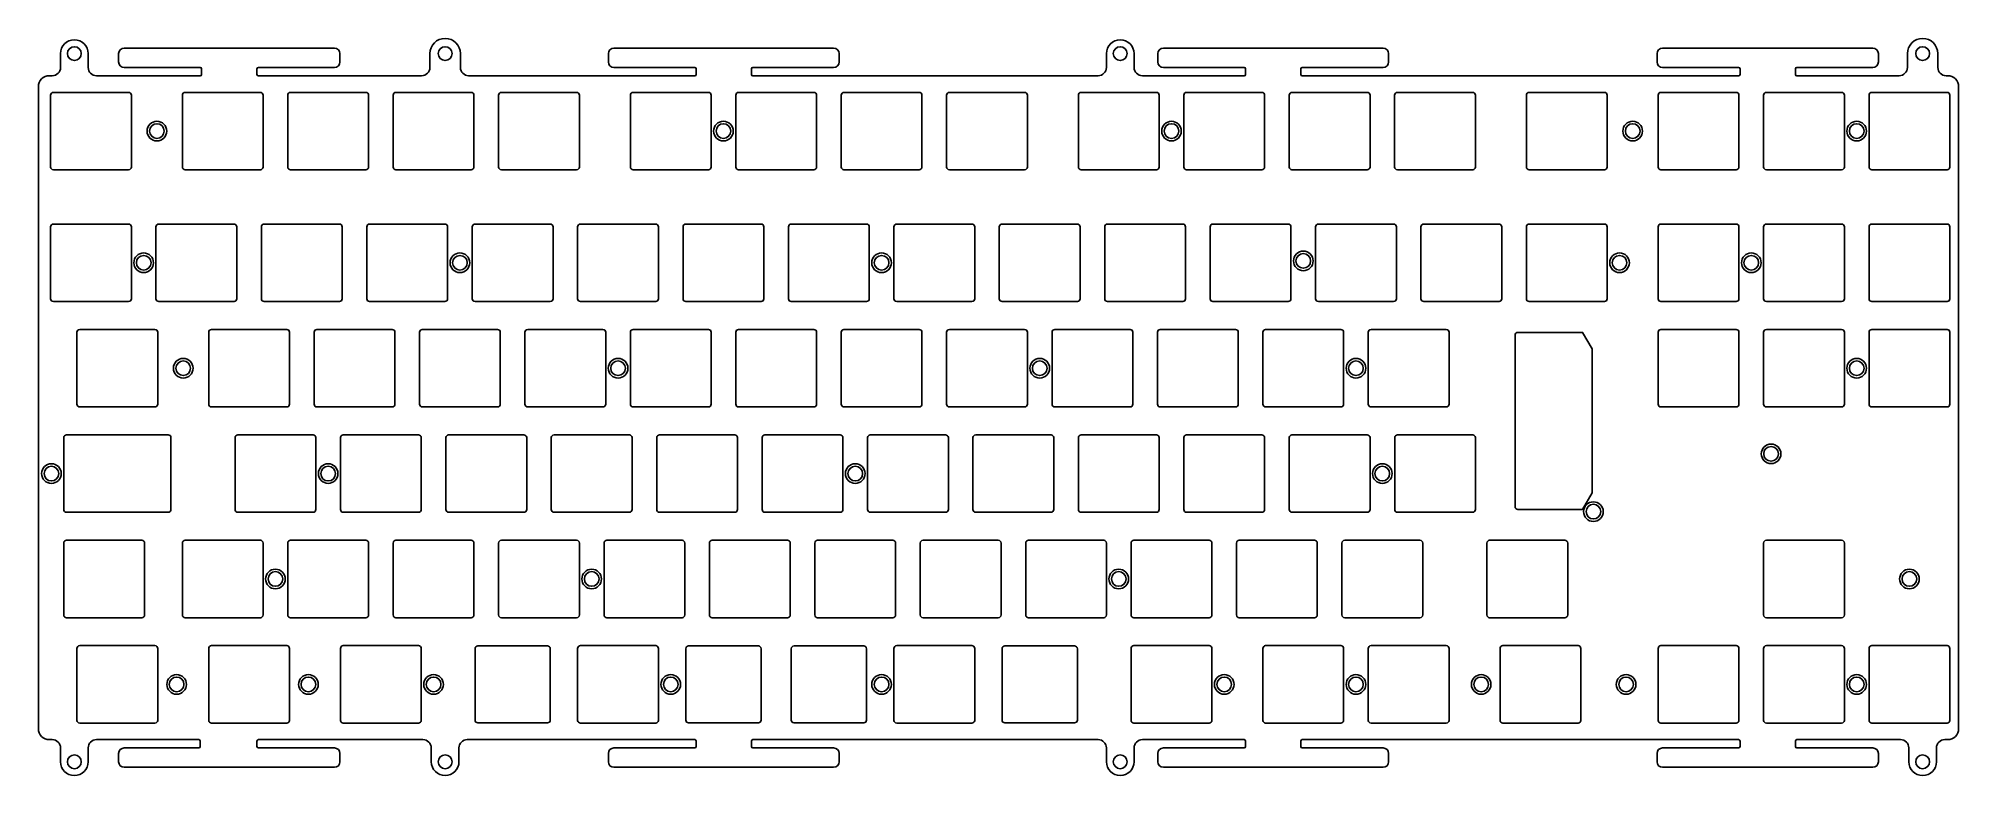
# Model space of a CAD drawing. Header units: millimetres. Extents: x -10 to 338, y -116 to 17.
import ezdxf

# ---------------------------------------------------------------- set-up
doc = ezdxf.new("R2010")
doc.units = ezdxf.units.MM
doc.layers.get('0').update_dxf_attribs({"linetype": 'CONTINUOUS'})
doc.layers.add('BLACK', color=7, linetype='CONTINUOUS')

msp = doc.modelspace()

# ---------------------------------------------------------------- linework, layer by layer
for points in [[(16.5125, 6.5), (16.5125, -6.5, 0.4142123908), (17.0125, -7), (30.6125, -7, 0.4142135624), (31.1125, -6.5), (31.1125, 6.5, 0.4142135624), (30.6125, 7), (17.0125, 7, 0.4142123908)], [(16.5125, 6.5), (16.5125, -6.5, 0.4142123908), (17.0125, -7), (30.6125, -7, 0.4142135624), (31.1125, -6.5), (31.1125, 6.5, 0.4142135624), (30.6125, 7), (17.0125, 7, 0.4142123908)], [(35.5625, 6.5), (35.5625, -6.5, 0.4142123908), (36.0625, -7), (49.6625, -7, 0.4142135624), (50.1625, -6.5), (50.1625, 6.5, 0.4142135624), (49.6625, 7), (36.0625, 7, 0.4142123908)], [(35.5625, -6.5, 0.4142123908), (36.0625, -7), (49.6625, -7, 0.4142135624), (50.1625, -6.5), (50.1625, 6.5, 0.4142135624), (49.6625, 7), (36.0625, 7, 0.4142123908), (35.5625, 6.5)], [(54.6125, 6.5), (54.6125, -6.5, 0.4142123908), (55.1125, -7), (68.7125, -7, 0.4142135624), (69.2125, -6.5), (69.2125, 6.5, 0.4142135624), (68.7125, 7), (55.1125, 7, 0.4142123908)], [(69.2125, 6.5, 0.4142135624), (68.7125, 7), (55.1125, 7, 0.4142123908), (54.6125, 6.5), (54.6125, -6.5, 0.4142123908), (55.1125, -7), (68.7125, -7, 0.4142135624), (69.2125, -6.5)], [(73.6625, 6.5), (73.6625, -6.5, 0.4142123908), (74.1625, -7), (87.7625, -7, 0.4142135624), (88.2625, -6.5), (88.2625, 6.5, 0.4142135624), (87.7625, 7), (74.1625, 7, 0.4142123908)], [(74.1625, -7), (87.7625, -7, 0.4142135624), (88.2625, -6.5), (88.2625, 6.5, 0.4142135624), (87.7625, 7), (74.1625, 7, 0.4142123908), (73.6625, 6.5), (73.6625, -6.5, 0.4142123908)], [(97.475, 6.5), (97.475, -6.5, 0.4142123908), (97.975, -7), (111.575, -7, 0.4142135624), (112.075, -6.5), (112.075, 6.5, 0.4142135624), (111.575, 7), (97.975, 7, 0.4142123908)], [(97.975, 7, 0.4142123908), (97.475, 6.5), (97.475, -6.5, 0.4142123908), (97.975, -7), (111.575, -7, 0.4142135624), (112.075, -6.5), (112.075, 6.5, 0.4142135624), (111.575, 7)], [(178.4375, 6.5), (178.4375, -6.5, 0.4142123908), (178.9375, -7), (192.5375, -7, 0.4142135624), (193.0375, -6.5), (193.0375, 6.5, 0.4142135624), (192.5375, 7), (178.9375, 7, 0.4142123908)], [(193.0375, -6.5), (193.0375, 6.5, 0.4142135624), (192.5375, 7), (178.9375, 7, 0.4142123908), (178.4375, 6.5), (178.4375, -6.5, 0.4142123908), (178.9375, -7), (192.5375, -7, 0.4142135624)], [(197.4875, 6.5), (197.4875, -6.5, 0.4142123908), (197.9875, -7), (211.5875, -7, 0.4142135624), (212.0875, -6.5), (212.0875, 6.5, 0.4142135624), (211.5875, 7), (197.9875, 7, 0.4142123908)], [(211.5875, 7), (197.9875, 7, 0.4142123908), (197.4875, 6.5), (197.4875, -6.5, 0.4142123908), (197.9875, -7), (211.5875, -7, 0.4142135624), (212.0875, -6.5), (212.0875, 6.5, 0.4142135624)], [(216.5375, 6.5), (216.5375, -6.5, 0.4142123908), (217.0375, -7), (230.6375, -7, 0.4142135624), (231.1375, -6.5), (231.1375, 6.5, 0.4142135624), (230.6375, 7), (217.0375, 7, 0.4142123908)], [(231.1375, -6.5), (231.1375, 6.5, 0.4142135624), (230.6375, 7), (217.0375, 7, 0.4142123908), (216.5375, 6.5), (216.5375, -6.5, 0.4142123908), (217.0375, -7), (230.6375, -7, 0.4142135624)], [(235.5875, 6.5), (235.5875, -6.5, 0.4142123908), (236.0875, -7), (249.6875, -7, 0.4142135624), (250.1875, -6.5), (250.1875, 6.5, 0.4142135624), (249.6875, 7), (236.0875, 7, 0.4142123908)], [(250.1875, -6.5), (250.1875, 6.5, 0.4142135624), (249.6875, 7), (236.0875, 7, 0.4142123908), (235.5875, 6.5), (235.5875, -6.5, 0.4142123908), (236.0875, -7), (249.6875, -7, 0.4142135624)], [(240.35, -17.3125), (240.35, -30.3125, 0.4142123908), (240.85, -30.8125), (254.45, -30.8125, 0.4142135624), (254.95, -30.3125), (254.95, -17.3125, 0.4142135624), (254.45, -16.8125), (240.85, -16.8125, 0.4142123908)], [(259.4, -17.3125), (259.4, -30.3125, 0.4142123908), (259.9, -30.8125), (273.5, -30.8125, 0.4142135624), (274, -30.3125), (274, -17.3125, 0.4142135624), (273.5, -16.8125), (259.9, -16.8125, 0.4142123908)], [(257.34375, -67.8875), (257.34375, -36.8875, -0.4142135624), (257.84375, -36.3875), (269.56175, -36.3875), (271.29375, -39.3875), (271.29375, -65.3875), (269.56175, -68.3875), (257.84375, -68.3875, -0.4142123908)], [(235.59375, -55.4125), (235.59375, -68.4125, 0.4142123908), (236.09375, -68.9125), (249.69375, -68.9125, 0.4142135624), (250.19375, -68.4125), (250.19375, -55.4125, 0.4142135624), (249.69375, -54.9125), (236.09375, -54.9125, 0.4142123908)], [(-4.91875, -74.4625), (-4.91875, -87.4625, 0.4142123908), (-4.41875, -87.9625), (9.18125, -87.9625, 0.4142135624), (9.68125, -87.4625), (9.68125, -74.4625, 0.4142135624), (9.18125, -73.9625), (-4.41875, -73.9625, 0.4142123908)], [(16.5125, -74.4625), (16.5125, -87.4625, 0.4142123908), (17.0125, -87.9625), (30.6125, -87.9625, 0.4142135624), (31.1125, -87.4625), (31.1125, -74.4625, 0.4142135624), (30.6125, -73.9625), (17.0125, -73.9625, 0.4142123908)], [(226.065834, -74.462548), (226.065834, -87.462548, 0.4142123908), (226.565834, -87.962548), (240.165834, -87.962548, 0.4142135624), (240.665834, -87.462548), (240.665834, -74.462548, 0.4142135624), (240.165834, -73.962548), (226.565834, -73.962548, 0.4142123908)], [(252.257046, -74.4625), (252.257046, -87.4625, 0.4142123908), (252.757046, -87.9625), (266.357046, -87.9625, 0.4142135624), (266.857046, -87.4625), (266.857046, -74.4625, 0.4142135624), (266.357046, -73.9625), (252.757046, -73.9625, 0.4142123908)], [(11.5625, -93.0125), (-2.0375, -93.0125, 0.4142123908), (-2.5375, -93.5125), (-2.5375, -106.5125, 0.4142123908), (-2.0375, -107.0125), (11.5625, -107.0125, 0.4142135624), (12.0625, -106.5125), (12.0625, -93.5125, 0.4142135624)], [(21.275, -93.5125), (21.275, -106.5125, 0.4142123908), (21.775, -107.0125), (35.375, -107.0125, 0.4142135624), (35.875, -106.5125), (35.875, -93.5125, 0.4142135624), (35.375, -93.0125), (21.775, -93.0125, 0.4142123908)], [(59.6875, -93.5125, 0.4142135624), (59.1875, -93.0125), (45.5875, -93.0125, 0.4142123908), (45.0875, -93.5125), (45.0875, -106.5125, 0.4142123908), (45.5875, -107.0125), (59.1875, -107.0125, 0.4142135624), (59.6875, -106.5125)], [(69.9, -93.0625, 0.4142123908), (69.4, -93.5625), (69.4, -106.4625, 0.4142123908), (69.9, -106.9625), (82.5, -106.9625, 0.4142123908), (83, -106.4625), (83, -93.5625, 0.4142123908), (82.5, -93.0625)], [(102.05, -93.0125), (88.45, -93.0125, 0.4142123908), (87.95, -93.5125), (87.95, -106.5125, 0.4142123908), (88.45, -107.0125), (102.05, -107.0125, 0.4142135624), (102.55, -106.5125), (102.55, -93.5125, 0.4142135624)], [(121.1, -93.5625), (121.1, -106.4625, -0.4142135624), (120.6, -106.9625), (108, -106.9625, -0.4142135624), (107.5, -106.4625), (107.5, -93.5625, -0.4142135624), (108, -93.0625), (120.6, -93.0625, -0.4142135624)], [(126.55, -106.4625, 0.4142123908), (127.05, -106.9625), (139.65, -106.9625, 0.4142123908), (140.15, -106.4625), (140.15, -93.5625, 0.4142123908), (139.65, -93.0625), (127.05, -93.0625, 0.4142123908), (126.55, -93.5625)], [(159.2, -93.0125), (145.6, -93.0125, 0.4142123908), (145.1, -93.5125), (145.1, -106.5125, 0.4142123908), (145.6, -107.0125), (159.2, -107.0125, 0.4142135624), (159.7, -106.5125), (159.7, -93.5125, 0.4142135624)], [(164.65, -106.4625), (164.65, -93.5625, -0.4142135624), (165.15, -93.0625), (177.75, -93.0625, -0.4142135624), (178.25, -93.5625), (178.25, -106.4625, -0.4142135624), (177.75, -106.9625), (165.15, -106.9625, -0.4142135624)], [(187.9625, -106.5125, 0.4142123908), (188.4625, -107.0125), (202.0625, -107.0125, 0.4142135624), (202.5625, -106.5125), (202.5625, -93.5125, 0.4142135624), (202.0625, -93.0125), (188.4625, -93.0125, 0.4142123908), (187.9625, -93.5125)], [(211.775, -106.5125, 0.4142123908), (212.275, -107.0125), (225.875, -107.0125, 0.4142135624), (226.375, -106.5125), (226.375, -93.5125, 0.4142135624), (225.875, -93.0125), (212.275, -93.0125, 0.4142123908), (211.775, -93.5125)], [(231.325, -107.0125), (244.925, -107.0125, 0.4142135624), (245.425, -106.5125), (245.425, -93.5125, 0.4142135624), (244.925, -93.0125), (231.325, -93.0125, 0.4142123908), (230.825, -93.5125), (230.825, -106.5125, 0.4142123908)], [(269.2375, -93.5125, 0.4142135624), (268.7375, -93.0125), (255.1375, -93.0125, 0.4142123908), (254.6375, -93.5125), (254.6375, -106.5125, 0.4142123908), (255.1375, -107.0125), (268.7375, -107.0125, 0.4142135624), (269.2375, -106.5125)]]:
    msp.add_lwpolyline(points, format="xyb", close=True)
for centre, radius in [((276.225, -23.8125), 1.775), ((276.225, -23.8125), 1.325), ((233.3625, -61.9125), 1.775), ((233.3625, -61.9125), 1.325), ((271.51875, -68.7875), 1.775), ((271.51875, -68.7875), 1.325), ((15.478125, -100.0125), 1.775), ((15.478125, -100.0125), 1.325), ((39.290625, -100.0125), 1.775), ((39.290625, -100.0125), 1.325), ((61.9125, -100.0125), 1.775), ((61.9125, -100.0125), 1.325), ((104.775, -100.0125), 1.775), ((104.775, -100.0125), 1.325), ((142.875, -100.0125), 1.775), ((142.875, -100.0125), 1.325), ((204.7875, -100.0125), 1.775), ((204.7875, -100.0125), 1.325), ((228.6, -100.0125), 1.775), ((228.6, -100.0125), 1.325), ((251.221875, -100.0125), 1.775), ((251.221875, -100.0125), 1.325)]:
    msp.add_circle(centre, radius)
at = {"layer": 'BLACK', "linetype": 'Continuous'}
for p, q in [((-5.5, 11.500001), (-5.5, 14)), ((-0.5, 14), (-0.5, 11.5)), ((5, 14), (5, 12.5)), ((44, 15), (6, 15)), ((45, 12.5), (45, 14)), ((61.25, 11.5), (61.25, 14)), ((66.75, 14), (66.75, 11.5)), ((93.5, 14), (93.5, 12.5)), ((134.2, 15), (94.5, 15)), ((135.2, 12.5), (135.2, 14)), ((183.5, 11.5), (183.5, 14)), ((188.5, 14), (188.5, 11.5)), ((192.8, 14), (192.8, 12.5)), ((233.5, 15), (193.8, 15)), ((234.5, 12.5), (234.5, 14)), ((283, 14), (283, 12.5)), ((322, 15), (284, 15)), ((323, 12.5), (323, 14)), ((328.25, 11.5), (328.25, 14)), ((333.75, 14), (333.75, 11.5)), ((6, 11.5), (19.75, 11.5)), ((20, 10.25), (20, 11.25)), ((30, 11.25), (30, 10.25)), ((30.25, 11.5), (44, 11.5)), ((94.5, 11.5), (109.1, 11.5)), ((109.35, 10.25), (109.35, 11.25)), ((119.35, 11.25), (119.35, 10.25)), ((119.6, 11.5), (134.2, 11.5)), ((193.8, 11.5), (208.4, 11.5)), ((208.65, 10.25), (208.65, 11.25)), ((218.65, 11.25), (218.65, 10.25)), ((218.9, 11.5), (233.5, 11.5)), ((284, 11.5), (297.75, 11.5)), ((298, 10.25), (298, 11.25)), ((308, 11.25), (308, 10.25)), ((308.25, 11.5), (322, 11.5)), ((-9.5, -108.000002), (-9.5, 8.000002)), ((-7.500002, 10), (-7.000001, 10)), ((6.8, 7), (-6.799999, 7)), ((1, 10), (19.75, 10)), ((30.25, 10), (59.75, 10)), ((68.25, 10), (109.1, 10)), ((130.625, 7), (117.025, 7)), ((119.6, 10), (182, 10)), ((149.675, 7), (136.075, 7)), ((168.725, 7), (155.125, 7)), ((190, 10), (208.4, 10)), ((218.9, 10), (297.75, 10)), ((273.5, 7), (259.9, 7)), ((297.3125, 7), (283.7125, 7)), ((316.3625, 7), (302.7625, 7)), ((308.25, 10), (326.75, 10)), ((335.4125, 7), (321.8125, 7)), ((335.25, 10), (335.5, 10)), ((337.5, 8), (337.5, -108)), ((-7.3, 6.499999), (-7.3, -6.499999)), ((7.3, -6.5), (7.3, 6.5)), ((116.525, 6.5), (116.525, -6.5)), ((131.125, -6.5), (131.125, 6.5)), ((135.575, 6.5), (135.575, -6.5)), ((150.175, -6.5), (150.175, 6.5)), ((154.625, 6.5), (154.625, -6.5)), ((169.225, -6.5), (169.225, 6.5)), ((259.4, 6.5), (259.4, -6.5)), ((274, -6.5), (274, 6.5)), ((283.2125, 6.5), (283.2125, -6.5)), ((297.8125, -6.5), (297.8125, 6.5)), ((302.2625, 6.5), (302.2625, -6.5)), ((316.8625, -6.5), (316.8625, 6.5)), ((321.3125, 6.5), (321.3125, -6.5)), ((335.9125, -6.5), (335.9125, 6.5)), ((-6.799999, -7), (6.8, -7)), ((117.025, -7), (130.625, -7)), ((136.075, -7), (149.675, -7)), ((155.125, -7), (168.725, -7)), ((259.9, -7), (273.5, -7)), ((283.7125, -7), (297.3125, -7)), ((302.7625, -7), (316.3625, -7)), ((321.8125, -7), (335.4125, -7)), ((-7.3, -17.312501), (-7.3, -30.312499)), ((6.8, -16.8125), (-6.799999, -16.8125)), ((7.3, -30.3125), (7.3, -17.3125)), ((11.75, -17.3125), (11.75, -30.3125)), ((25.85, -16.8125), (12.25, -16.8125)), ((26.35, -30.3125), (26.35, -17.3125)), ((30.8, -17.3125), (30.8, -30.3125)), ((44.9, -16.8125), (31.3, -16.8125)), ((45.4, -30.3125), (45.4, -17.3125)), ((49.85, -17.3125), (49.85, -30.3125)), ((63.95, -16.8125), (50.35, -16.8125)), ((64.45, -30.3125), (64.45, -17.3125)), ((68.9, -17.3125), (68.9, -30.3125)), ((83, -16.8125), (69.4, -16.8125)), ((83.5, -30.3125), (83.5, -17.3125)), ((87.95, -17.3125), (87.95, -30.3125)), ((102.05, -16.8125), (88.45, -16.8125)), ((102.55, -30.3125), (102.55, -17.3125)), ((107, -17.3125), (107, -30.3125)), ((121.1, -16.8125), (107.5, -16.8125)), ((121.6, -30.3125), (121.6, -17.3125)), ((126.05, -17.3125), (126.05, -30.3125)), ((140.15, -16.8125), (126.55, -16.8125)), ((140.65, -30.3125), (140.65, -17.3125)), ((145.1, -17.3125), (145.1, -30.3125)), ((159.2, -16.8125), (145.6, -16.8125)), ((159.7, -30.3125), (159.7, -17.3125)), ((164.15, -17.3125), (164.15, -30.3125)), ((178.25, -16.8125), (164.65, -16.8125)), ((178.75, -30.3125), (178.75, -17.3125)), ((183.2, -17.3125), (183.2, -30.3125)), ((197.3, -16.8125), (183.7, -16.8125)), ((197.8, -30.3125), (197.8, -17.3125)), ((202.25, -17.3125), (202.25, -30.3125)), ((216.35, -16.8125), (202.75, -16.8125)), ((216.85, -30.3125), (216.85, -17.3125)), ((221.3, -17.3125), (221.3, -30.3125)), ((235.4, -16.8125), (221.8, -16.8125)), ((235.9, -30.3125), (235.9, -17.3125)), ((283.2125, -17.3125), (283.2125, -30.3125)), ((297.3125, -16.8125), (283.7125, -16.8125)), ((297.8125, -30.3125), (297.8125, -17.3125)), ((302.2625, -17.3125), (302.2625, -30.3125)), ((316.3625, -16.8125), (302.7625, -16.8125)), ((316.8625, -30.3125), (316.8625, -17.3125)), ((321.3125, -17.3125), (321.3125, -30.3125)), ((335.4125, -16.8125), (321.8125, -16.8125)), ((335.9125, -30.3125), (335.9125, -17.3125)), ((-6.799999, -30.8125), (6.8, -30.8125)), ((12.25, -30.8125), (25.85, -30.8125)), ((31.3, -30.8125), (44.9, -30.8125)), ((50.35, -30.8125), (63.95, -30.8125)), ((69.4, -30.8125), (83, -30.8125)), ((88.45, -30.8125), (102.05, -30.8125)), ((107.5, -30.8125), (121.1, -30.8125)), ((126.55, -30.8125), (140.15, -30.8125)), ((145.6, -30.8125), (159.2, -30.8125)), ((164.65, -30.8125), (178.25, -30.8125)), ((183.7, -30.8125), (197.3, -30.8125)), ((202.75, -30.8125), (216.35, -30.8125)), ((221.8, -30.8125), (235.4, -30.8125)), ((283.7125, -30.8125), (297.3125, -30.8125)), ((302.7625, -30.8125), (316.3625, -30.8125)), ((321.8125, -30.8125), (335.4125, -30.8125)), ((-2.5375, -36.362501), (-2.5375, -49.362499)), ((11.5625, -35.8625), (-2.037499, -35.8625)), ((12.0625, -49.3625), (12.0625, -36.3625)), ((21.275, -36.3625), (21.275, -49.3625)), ((35.375, -35.8625), (21.775, -35.8625)), ((35.875, -49.3625), (35.875, -36.3625)), ((40.325, -36.3625), (40.325, -49.3625)), ((54.425, -35.8625), (40.825, -35.8625)), ((54.925, -49.3625), (54.925, -36.3625)), ((59.375, -36.3625), (59.375, -49.3625)), ((73.475, -35.8625), (59.875, -35.8625)), ((73.975, -49.3625), (73.975, -36.3625)), ((78.425, -36.3625), (78.425, -49.3625)), ((92.525, -35.8625), (78.925, -35.8625)), ((93.025, -49.3625), (93.025, -36.3625)), ((97.475, -36.3625), (97.475, -49.3625)), ((111.575, -35.8625), (97.975, -35.8625)), ((112.075, -49.3625), (112.075, -36.3625)), ((116.525, -36.3625), (116.525, -49.3625)), ((130.625, -35.8625), (117.025, -35.8625)), ((131.125, -49.3625), (131.125, -36.3625)), ((135.575, -36.3625), (135.575, -49.3625)), ((149.675, -35.8625), (136.075, -35.8625)), ((150.175, -49.3625), (150.175, -36.3625)), ((154.625, -36.3625), (154.625, -49.3625)), ((168.725, -35.8625), (155.125, -35.8625)), ((169.225, -49.3625), (169.225, -36.3625)), ((173.675, -36.3625), (173.675, -49.3625)), ((187.775, -35.8625), (174.175, -35.8625)), ((188.275, -49.3625), (188.275, -36.3625)), ((192.725, -36.3625), (192.725, -49.3625)), ((206.825, -35.8625), (193.225, -35.8625)), ((207.325, -49.3625), (207.325, -36.3625)), ((211.775, -36.3625), (211.775, -49.3625)), ((225.875, -35.8625), (212.275, -35.8625)), ((226.375, -49.3625), (226.375, -36.3625)), ((230.825, -36.3625), (230.825, -49.3625)), ((244.925, -35.8625), (231.325, -35.8625)), ((245.425, -49.3625), (245.425, -36.3625)), ((283.2125, -36.3625), (283.2125, -49.3625)), ((297.3125, -35.8625), (283.7125, -35.8625)), ((297.8125, -49.3625), (297.8125, -36.3625)), ((302.2625, -36.3625), (302.2625, -49.3625)), ((316.3625, -35.8625), (302.7625, -35.8625)), ((316.8625, -49.3625), (316.8625, -36.3625)), ((321.3125, -36.3625), (321.3125, -49.3625)), ((335.4125, -35.8625), (321.8125, -35.8625)), ((335.9125, -49.3625), (335.9125, -36.3625)), ((-2.037499, -49.8625), (11.5625, -49.8625)), ((21.775, -49.8625), (35.375, -49.8625)), ((40.825, -49.8625), (54.425, -49.8625)), ((59.875, -49.8625), (73.475, -49.8625)), ((78.925, -49.8625), (92.525, -49.8625)), ((97.975, -49.8625), (111.575, -49.8625)), ((117.025, -49.8625), (130.625, -49.8625)), ((136.075, -49.8625), (149.675, -49.8625)), ((155.125, -49.8625), (168.725, -49.8625)), ((174.175, -49.8625), (187.775, -49.8625)), ((193.225, -49.8625), (206.825, -49.8625)), ((212.275, -49.8625), (225.875, -49.8625)), ((231.325, -49.8625), (244.925, -49.8625)), ((283.7125, -49.8625), (297.3125, -49.8625)), ((302.7625, -49.8625), (316.3625, -49.8625)), ((321.8125, -49.8625), (335.4125, -49.8625)), ((-4.918754, -55.412501), (-4.918754, -68.412499)), ((13.9436, -54.9125), (-4.418753, -54.9125)), ((14.44375, -68.4125), (14.44375, -55.405529)), ((26.0375, -55.4125), (26.0375, -68.4125)), ((40.1375, -54.9125), (26.5375, -54.9125)), ((40.6375, -68.4125), (40.6375, -55.4125)), ((45.0875, -55.4125), (45.0875, -68.4125)), ((59.1875, -54.9125), (45.5875, -54.9125)), ((59.6875, -68.4125), (59.6875, -55.4125)), ((64.1375, -55.4125), (64.1375, -68.4125)), ((78.2375, -54.9125), (64.6375, -54.9125)), ((78.7375, -68.4125), (78.7375, -55.4125)), ((83.1875, -55.4125), (83.1875, -68.4125)), ((97.2875, -54.9125), (83.6875, -54.9125)), ((97.7875, -68.4125), (97.7875, -55.4125)), ((102.2375, -55.4125), (102.2375, -68.4125)), ((116.3375, -54.9125), (102.7375, -54.9125)), ((116.8375, -68.4125), (116.8375, -55.4125)), ((121.2875, -55.4125), (121.2875, -68.4125)), ((135.3875, -54.9125), (121.7875, -54.9125)), ((135.8875, -68.4125), (135.8875, -55.4125)), ((140.3375, -55.4125), (140.3375, -68.4125)), ((154.4375, -54.9125), (140.8375, -54.9125)), ((154.9375, -68.4125), (154.9375, -55.4125)), ((159.3875, -55.4125), (159.3875, -68.4125)), ((173.4875, -54.9125), (159.8875, -54.9125)), ((173.9875, -68.4125), (173.9875, -55.4125)), ((178.4375, -55.4125), (178.4375, -68.4125)), ((192.5375, -54.9125), (178.9375, -54.9125)), ((193.0375, -68.4125), (193.0375, -55.4125)), ((197.4875, -55.4125), (197.4875, -68.4125)), ((211.5875, -54.9125), (197.9875, -54.9125)), ((212.0875, -68.4125), (212.0875, -55.4125)), ((216.5375, -55.4125), (216.5375, -68.4125)), ((230.6375, -54.9125), (217.0375, -54.9125)), ((231.1375, -68.4125), (231.1375, -55.4125)), ((-4.418753, -68.9125), (13.94375, -68.9125)), ((26.5375, -68.9125), (40.1375, -68.9125)), ((45.5875, -68.9125), (59.1875, -68.9125)), ((64.6375, -68.9125), (78.2375, -68.9125)), ((83.6875, -68.9125), (97.2875, -68.9125)), ((102.7375, -68.9125), (116.3375, -68.9125)), ((121.7875, -68.9125), (135.3875, -68.9125)), ((140.8375, -68.9125), (154.4375, -68.9125)), ((159.8875, -68.9125), (173.4875, -68.9125)), ((178.9375, -68.9125), (192.5375, -68.9125)), ((197.9875, -68.9125), (211.5875, -68.9125)), ((217.0375, -68.9125), (230.6375, -68.9125)), ((35.5625, -74.4625), (35.5625, -87.4625)), ((49.6625, -73.9625), (36.0625, -73.9625)), ((50.1625, -87.4625), (50.1625, -74.4625)), ((54.6125, -74.4625), (54.6125, -87.4625)), ((68.7125, -73.9625), (55.1125, -73.9625)), ((69.2125, -87.4625), (69.2125, -74.4625)), ((73.6625, -74.4625), (73.6625, -87.4625)), ((87.7625, -73.9625), (74.1625, -73.9625)), ((88.2625, -87.4625), (88.2625, -74.4625)), ((92.7125, -74.4625), (92.7125, -87.4625)), ((106.8125, -73.9625), (93.2125, -73.9625)), ((107.3125, -87.4625), (107.3125, -74.4625)), ((111.7625, -74.4625), (111.7625, -87.4625)), ((125.8625, -73.9625), (112.2625, -73.9625)), ((126.3625, -87.4625), (126.3625, -74.4625)), ((130.8125, -74.4625), (130.8125, -87.4625)), ((144.9125, -73.9625), (131.3125, -73.9625)), ((145.4125, -87.4625), (145.4125, -74.4625)), ((149.8625, -74.4625), (149.8625, -87.4625)), ((163.9625, -73.9625), (150.3625, -73.9625)), ((164.4625, -87.4625), (164.4625, -74.4625)), ((168.9125, -74.4625), (168.9125, -87.4625)), ((183.0125, -73.9625), (169.4125, -73.9625)), ((183.5125, -87.4625), (183.5125, -74.4625)), ((187.9625, -74.4625), (187.9625, -87.4625)), ((202.0625, -73.9625), (188.4625, -73.9625)), ((202.5625, -87.4625), (202.5625, -74.4625)), ((207.0125, -74.4625), (207.0125, -87.4625)), ((221.1125, -73.9625), (207.5125, -73.9625)), ((221.6125, -87.4625), (221.6125, -74.4625)), ((302.2625, -74.4625), (302.2625, -87.4625)), ((316.3625, -73.9625), (302.7625, -73.9625)), ((316.8625, -87.4625), (316.8625, -74.4625)), ((36.0625, -87.9625), (49.6625, -87.9625)), ((55.1125, -87.9625), (68.7125, -87.9625)), ((74.1625, -87.9625), (87.7625, -87.9625)), ((93.2125, -87.9625), (106.8125, -87.9625)), ((112.2625, -87.9625), (125.8625, -87.9625)), ((131.3125, -87.9625), (144.9125, -87.9625)), ((150.3625, -87.9625), (163.9625, -87.9625)), ((169.4125, -87.9625), (183.0125, -87.9625)), ((188.4625, -87.9625), (202.0625, -87.9625)), ((207.5125, -87.9625), (221.1125, -87.9625)), ((302.7625, -87.9625), (316.3625, -87.9625)), ((283.2125, -93.5125), (283.2125, -106.5125)), ((297.3125, -93.0125), (283.7125, -93.0125)), ((297.8125, -106.5125), (297.8125, -93.5125)), ((302.2625, -93.5125), (302.2625, -106.5125)), ((316.3625, -93.0125), (302.7625, -93.0125)), ((316.8625, -106.5125), (316.8625, -93.5125)), ((321.3125, -93.5125), (321.3125, -106.5125)), ((335.4125, -93.0125), (321.8125, -93.0125)), ((335.9125, -106.5125), (335.9125, -93.5125)), ((283.7125, -107.0125), (297.3125, -107.0125)), ((302.7625, -107.0125), (316.3625, -107.0125)), ((321.8125, -107.0125), (335.4125, -107.0125)), ((-7.500002, -110), (-7.000001, -110)), ((19.5, -110), (1, -110)), ((19.75, -111.25), (19.75, -110.25)), ((30, -110.25), (30, -111.25)), ((30.25, -110), (60, -110)), ((68, -110), (109.1, -110)), ((109.35, -111.25), (109.35, -110.25)), ((119.35, -110.25), (119.35, -111.25)), ((119.6, -110), (182, -110)), ((190, -110), (208.4, -110)), ((208.65, -110.25), (208.65, -111.25)), ((218.65, -111.25), (218.65, -110.25)), ((297.75, -110), (218.9, -110)), ((298, -111.25), (298, -110.25)), ((308, -110.25), (308, -111.25)), ((327, -110), (308.25, -110)), ((335, -110), (335.5, -110)), ((-5.5, -114), (-5.5, -111.500001)), ((-0.5, -111.5), (-0.5, -114)), ((5, -112.5), (5, -114)), ((19.5, -111.5), (6, -111.5)), ((44, -111.5), (30.25, -111.5)), ((45, -114), (45, -112.5)), ((61.5, -114), (61.5, -111.5)), ((66.5, -111.5), (66.5, -114)), ((93.5, -112.5), (93.5, -114)), ((109.1, -111.5), (94.5, -111.5)), ((134.2, -111.5), (119.6, -111.5)), ((135.2, -114), (135.2, -112.5)), ((183.5, -114), (183.5, -111.5)), ((188.5, -114), (188.5, -111.5)), ((192.8, -114), (192.8, -112.5)), ((193.8, -111.5), (208.4, -111.5)), ((218.9, -111.5), (233.5, -111.5)), ((234.5, -112.5), (234.5, -114)), ((283, -112.5), (283, -114)), ((297.75, -111.5), (284, -111.5)), ((322, -111.5), (308.25, -111.5)), ((323, -114), (323, -112.5)), ((328.5, -114), (328.5, -111.5)), ((333.5, -111.5), (333.5, -114)), ((6, -115), (44, -115)), ((94.5, -115), (134.2, -115)), ((233.5, -115), (193.8, -115)), ((284, -115), (322, -115))]:
    msp.add_line(p, q, dxfattribs=at)
at = {"layer": 'BLACK'}
for centre, radius in [((-3, 14), 1.25), ((64, 14), 1.25), ((186, 14), 1.25), ((331, 14), 1.25), ((11.90625, 0), 1.775), ((11.90625, 0), 1.325), ((114.3, 0), 1.775), ((114.3, 0), 1.325), ((195.2625, 0), 1.775), ((195.2625, 0), 1.325), ((278.60625, 0), 1.775), ((278.60625, 0), 1.325), ((319.0875, 0), 1.775), ((319.0875, 0), 1.325), ((9.525, -23.8125), 1.775), ((9.525, -23.8125), 1.325), ((66.675, -23.8125), 1.775), ((66.675, -23.8125), 1.325), ((142.875, -23.8125), 1.775), ((142.875, -23.8125), 1.325), ((219.0842, -23.4625), 1.775), ((219.0842, -23.4625), 1.325), ((300.0375, -23.8125), 1.775), ((300.0375, -23.8125), 1.325), ((16.66875, -42.8625), 1.775), ((16.66875, -42.8625), 1.325), ((95.25, -42.8625), 1.775), ((95.25, -42.8625), 1.325), ((171.45, -42.8625), 1.775), ((171.45, -42.8625), 1.325), ((228.6, -42.8625), 1.775), ((228.6, -42.8625), 1.325), ((319.0875, -42.8625), 1.775), ((319.0875, -42.8625), 1.325), ((303.609375, -58.340625), 1.775), ((303.609375, -58.340625), 1.325), ((-7.14375, -61.9125), 1.775), ((-7.14375, -61.9125), 1.325), ((42.8625, -61.9125), 1.775), ((42.8625, -61.9125), 1.325), ((138.1125, -61.9125), 1.775), ((138.1125, -61.9125), 1.325), ((33.3375, -80.9625), 1.775), ((33.3375, -80.9625), 1.325), ((90.4875, -80.9625), 1.775), ((90.4875, -80.9625), 1.325), ((185.7375, -80.9625), 1.775), ((185.7375, -80.9625), 1.325), ((328.6125, -80.9625), 1.775), ((328.6125, -80.9625), 1.325), ((277.415625, -100.0125), 1.775), ((277.415625, -100.0125), 1.325), ((319.0875, -100.0125), 1.775), ((319.0875, -100.0125), 1.325), ((-3, -114), 1.25), ((64, -114), 1.25), ((186, -114), 1.25), ((331, -114), 1.25)]:
    msp.add_circle(centre, radius, dxfattribs=at)
for centre, radius, start, end in [((-3, 14), 2.5, 0, 180), ((6, 14), 1, 90, 180), ((44, 14), 1, 0, 90), ((64, 14), 2.75, 0, 180), ((94.5, 14), 1, 90, 180), ((134.2, 14), 1, 0, 90), ((186, 14), 2.5, 0, 180), ((193.8, 14), 1, 90, 180), ((233.5, 14), 1, 0, 90), ((284, 14), 1, 90, 180), ((322, 14), 1, 0, 90), ((331, 14), 2.75, 0, 180), ((-7.000001, 11.500001), 1.500001, 270, 0), ((1, 11.5), 1.5, 180, 270), ((6, 12.5), 1, 180, 270), ((19.75, 11.25), 0.25, 0, 90), ((30.25, 11.25), 0.25, 90, 180), ((44, 12.5), 1, 270, 0), ((59.75, 11.5), 1.5, 270, 0), ((68.25, 11.5), 1.5, 180, 270), ((94.5, 12.5), 1, 180, 270), ((109.1, 11.25), 0.25, 0, 90), ((119.6, 11.25), 0.25, 90, 180), ((134.2, 12.5), 1, 270, 0), ((182, 11.5), 1.5, 270, 0), ((190, 11.5), 1.5, 180, 270), ((193.8, 12.5), 1, 180, 270), ((208.4, 11.25), 0.25, 0, 90), ((218.9, 11.25), 0.25, 90, 180), ((233.5, 12.5), 1, 270, 0), ((284, 12.5), 1, 180, 270), ((297.75, 11.25), 0.25, 0, 90), ((308.25, 11.25), 0.25, 90, 180), ((322, 12.5), 1, 270, 0), ((326.75, 11.5), 1.5, 270, 0), ((335.25, 11.5), 1.5, 180, 270), ((-7.500001, 8.000001), 1.999999, 90.00002865, 179.99997135), ((-6.799999, 6.499999), 0.500001, 90, 180), ((6.8, 6.5), 0.5, 0, 90), ((19.75, 10.25), 0.25, 270, 0), ((30.25, 10.25), 0.25, 180, 270), ((109.1, 10.25), 0.25, 270, 0), ((117.025, 6.5), 0.5, 90, 180), ((119.6, 10.25), 0.25, 180, 270), ((130.625, 6.5), 0.5, 0, 90), ((136.075, 6.5), 0.5, 90, 180), ((149.675, 6.5), 0.5, 0, 90), ((155.125, 6.5), 0.5, 90, 180), ((168.725, 6.5), 0.5, 0, 90), ((208.4, 10.25), 0.25, 270, 0), ((218.9, 10.25), 0.25, 180, 270), ((259.9, 6.5), 0.5, 90, 180), ((273.5, 6.5), 0.5, 0, 90), ((283.7125, 6.5), 0.5, 90, 180), ((297.3125, 6.5), 0.5, 0, 90), ((297.75, 10.25), 0.25, 270, 0), ((302.7625, 6.5), 0.5, 90, 180), ((308.25, 10.25), 0.25, 180, 270), ((316.3625, 6.5), 0.5, 0, 90), ((321.8125, 6.5), 0.5, 90, 180), ((335.4125, 6.5), 0.5, 0, 90), ((335.5, 8), 2, 0, 90), ((-6.799999, -6.499999), 0.500001, 180, 270), ((6.8, -6.5), 0.5, 270, 0), ((117.025, -6.5), 0.5, 180, 270), ((130.625, -6.5), 0.5, 270, 0), ((136.075, -6.5), 0.5, 180, 270), ((149.675, -6.5), 0.5, 270, 0), ((155.125, -6.5), 0.5, 180, 270), ((168.725, -6.5), 0.5, 270, 0), ((259.9, -6.5), 0.5, 180, 270), ((273.5, -6.5), 0.5, 270, 0), ((283.7125, -6.5), 0.5, 180, 270), ((297.3125, -6.5), 0.5, 270, 0), ((302.7625, -6.5), 0.5, 180, 270), ((316.3625, -6.5), 0.5, 270, 0), ((321.8125, -6.5), 0.5, 180, 270), ((335.4125, -6.5), 0.5, 270, 0), ((-6.799999, -17.312501), 0.500001, 90, 180), ((6.8, -17.3125), 0.5, 0, 90), ((12.25, -17.3125), 0.5, 90, 180), ((25.85, -17.3125), 0.5, 0, 90), ((31.3, -17.3125), 0.5, 90, 180), ((44.9, -17.3125), 0.5, 0, 90), ((50.35, -17.3125), 0.5, 90, 180), ((63.95, -17.3125), 0.5, 0, 90), ((69.4, -17.3125), 0.5, 90, 180), ((83, -17.3125), 0.5, 0, 90), ((88.45, -17.3125), 0.5, 90, 180), ((102.05, -17.3125), 0.5, 0, 90), ((107.5, -17.3125), 0.5, 90, 180), ((121.1, -17.3125), 0.5, 0, 90), ((126.55, -17.3125), 0.5, 90, 180), ((140.15, -17.3125), 0.5, 0, 90), ((145.6, -17.3125), 0.5, 90, 180), ((159.2, -17.3125), 0.5, 0, 90), ((164.65, -17.3125), 0.5, 90, 180), ((178.25, -17.3125), 0.5, 0, 90), ((183.7, -17.3125), 0.5, 90, 180), ((197.3, -17.3125), 0.5, 0, 90), ((202.75, -17.3125), 0.5, 90, 180), ((216.35, -17.3125), 0.5, 0, 90), ((221.8, -17.3125), 0.5, 90, 180), ((235.4, -17.3125), 0.5, 0, 90), ((283.7125, -17.3125), 0.5, 90, 180), ((297.3125, -17.3125), 0.5, 0, 90), ((302.7625, -17.3125), 0.5, 90, 180), ((316.3625, -17.3125), 0.5, 0, 90), ((321.8125, -17.3125), 0.5, 90, 180), ((335.4125, -17.3125), 0.5, 0, 90), ((-6.799999, -30.312499), 0.500001, 180, 270), ((6.8, -30.3125), 0.5, 270, 0), ((12.25, -30.3125), 0.5, 180, 270), ((25.85, -30.3125), 0.5, 270, 0), ((31.3, -30.3125), 0.5, 180, 270), ((44.9, -30.3125), 0.5, 270, 0), ((50.35, -30.3125), 0.5, 180, 270), ((63.95, -30.3125), 0.5, 270, 0), ((69.4, -30.3125), 0.5, 180, 270), ((83, -30.3125), 0.5, 270, 0), ((88.45, -30.3125), 0.5, 180, 270), ((102.05, -30.3125), 0.5, 270, 0), ((107.5, -30.3125), 0.5, 180, 270), ((121.1, -30.3125), 0.5, 270, 0), ((126.55, -30.3125), 0.5, 180, 270), ((140.15, -30.3125), 0.5, 270, 0), ((145.6, -30.3125), 0.5, 180, 270), ((159.2, -30.3125), 0.5, 270, 0), ((164.65, -30.3125), 0.5, 180, 270), ((178.25, -30.3125), 0.5, 270, 0), ((183.7, -30.3125), 0.5, 180, 270), ((197.3, -30.3125), 0.5, 270, 0), ((202.75, -30.3125), 0.5, 180, 270), ((216.35, -30.3125), 0.5, 270, 0), ((221.8, -30.3125), 0.5, 180, 270), ((235.4, -30.3125), 0.5, 270, 0), ((283.7125, -30.3125), 0.5, 180, 270), ((297.3125, -30.3125), 0.5, 270, 0), ((302.7625, -30.3125), 0.5, 180, 270), ((316.3625, -30.3125), 0.5, 270, 0), ((321.8125, -30.3125), 0.5, 180, 270), ((335.4125, -30.3125), 0.5, 270, 0), ((-2.037499, -36.362501), 0.500001, 90, 180), ((11.5625, -36.3625), 0.5, 0, 90), ((21.775, -36.3625), 0.5, 90, 180), ((35.375, -36.3625), 0.5, 0, 90), ((40.825, -36.3625), 0.5, 90, 180), ((54.425, -36.3625), 0.5, 0, 90), ((59.875, -36.3625), 0.5, 90, 180), ((73.475, -36.3625), 0.5, 0, 90), ((78.925, -36.3625), 0.5, 90, 180), ((92.525, -36.3625), 0.5, 0, 90), ((97.975, -36.3625), 0.5, 90, 180), ((111.575, -36.3625), 0.5, 0, 90), ((117.025, -36.3625), 0.5, 90, 180), ((130.625, -36.3625), 0.5, 0, 90), ((136.075, -36.3625), 0.5, 90, 180), ((149.675, -36.3625), 0.5, 0, 90), ((155.125, -36.3625), 0.5, 90, 180), ((168.725, -36.3625), 0.5, 0, 90), ((174.175, -36.3625), 0.5, 90, 180), ((187.775, -36.3625), 0.5, 0, 90), ((193.225, -36.3625), 0.5, 90, 180), ((206.825, -36.3625), 0.5, 0, 90), ((212.275, -36.3625), 0.5, 90, 180), ((225.875, -36.3625), 0.5, 0, 90), ((231.325, -36.3625), 0.5, 90, 180), ((244.925, -36.3625), 0.5, 0, 90), ((283.7125, -36.3625), 0.5, 90, 180), ((297.3125, -36.3625), 0.5, 0, 90), ((302.7625, -36.3625), 0.5, 90, 180), ((316.3625, -36.3625), 0.5, 0, 90), ((321.8125, -36.3625), 0.5, 90, 180), ((335.4125, -36.3625), 0.5, 0, 90), ((-2.037499, -49.362499), 0.500001, 180, 270), ((11.5625, -49.3625), 0.5, 270, 0), ((21.775, -49.3625), 0.5, 180, 270), ((35.375, -49.3625), 0.5, 270, 0), ((40.825, -49.3625), 0.5, 180, 270), ((54.425, -49.3625), 0.5, 270, 0), ((59.875, -49.3625), 0.5, 180, 270), ((73.475, -49.3625), 0.5, 270, 0), ((78.925, -49.3625), 0.5, 180, 270), ((92.525, -49.3625), 0.5, 270, 0), ((97.975, -49.3625), 0.5, 180, 270), ((111.575, -49.3625), 0.5, 270, 0), ((117.025, -49.3625), 0.5, 180, 270), ((130.625, -49.3625), 0.5, 270, 0), ((136.075, -49.3625), 0.5, 180, 270), ((149.675, -49.3625), 0.5, 270, 0), ((155.125, -49.3625), 0.5, 180, 270), ((168.725, -49.3625), 0.5, 270, 0), ((174.175, -49.3625), 0.5, 180, 270), ((187.775, -49.3625), 0.5, 270, 0), ((193.225, -49.3625), 0.5, 180, 270), ((206.825, -49.3625), 0.5, 270, 0), ((212.275, -49.3625), 0.5, 180, 270), ((225.875, -49.3625), 0.5, 270, 0), ((231.325, -49.3625), 0.5, 180, 270), ((244.925, -49.3625), 0.5, 270, 0), ((283.7125, -49.3625), 0.5, 180, 270), ((297.3125, -49.3625), 0.5, 270, 0), ((302.7625, -49.3625), 0.5, 180, 270), ((316.3625, -49.3625), 0.5, 270, 0), ((321.8125, -49.3625), 0.5, 180, 270), ((335.4125, -49.3625), 0.5, 270, 0), ((-4.418753, -55.412501), 0.500001, 90, 180), ((13.9436, -55.4127), 0.5002, 0.82143334, 90), ((26.5375, -55.4125), 0.5, 90, 180), ((40.1375, -55.4125), 0.5, 0, 90), ((45.5875, -55.4125), 0.5, 90, 180), ((59.1875, -55.4125), 0.5, 0, 90), ((64.6375, -55.4125), 0.5, 90, 180), ((78.2375, -55.4125), 0.5, 0, 90), ((83.6875, -55.4125), 0.5, 90, 180), ((97.2875, -55.4125), 0.5, 0, 90), ((102.7375, -55.4125), 0.5, 90, 180), ((116.3375, -55.4125), 0.5, 0, 90), ((121.7875, -55.4125), 0.5, 90, 180), ((135.3875, -55.4125), 0.5, 0, 90), ((140.8375, -55.4125), 0.5, 90, 180), ((154.4375, -55.4125), 0.5, 0, 90), ((159.8875, -55.4125), 0.5, 90, 180), ((173.4875, -55.4125), 0.5, 0, 90), ((178.9375, -55.4125), 0.5, 90, 180), ((192.5375, -55.4125), 0.5, 0, 90), ((197.9875, -55.4125), 0.5, 90, 180), ((211.5875, -55.4125), 0.5, 0, 90), ((217.0375, -55.4125), 0.5, 90, 180), ((230.6375, -55.4125), 0.5, 0, 90), ((-4.418753, -68.412499), 0.500001, 180, 270), ((13.9438, -68.4125), 0.49995, 269.99427042, 0), ((26.5375, -68.4125), 0.5, 180, 270), ((40.1375, -68.4125), 0.5, 270, 0), ((45.5875, -68.4125), 0.5, 180, 270), ((59.1875, -68.4125), 0.5, 270, 0), ((64.6375, -68.4125), 0.5, 180, 270), ((78.2375, -68.4125), 0.5, 270, 0), ((83.6875, -68.4125), 0.5, 180, 270), ((97.2875, -68.4125), 0.5, 270, 0), ((102.7375, -68.4125), 0.5, 180, 270), ((116.3375, -68.4125), 0.5, 270, 0), ((121.7875, -68.4125), 0.5, 180, 270), ((135.3875, -68.4125), 0.5, 270, 0), ((140.8375, -68.4125), 0.5, 180, 270), ((154.4375, -68.4125), 0.5, 270, 0), ((159.8875, -68.4125), 0.5, 180, 270), ((173.4875, -68.4125), 0.5, 270, 0), ((178.9375, -68.4125), 0.5, 180, 270), ((192.5375, -68.4125), 0.5, 270, 0), ((197.9875, -68.4125), 0.5, 180, 270), ((211.5875, -68.4125), 0.5, 270, 0), ((217.0375, -68.4125), 0.5, 180, 270), ((230.6375, -68.4125), 0.5, 270, 0), ((36.0625, -74.4625), 0.5, 90, 180), ((49.6625, -74.4625), 0.5, 0, 90), ((55.1125, -74.4625), 0.5, 90, 180), ((68.7125, -74.4625), 0.5, 0, 90), ((74.1625, -74.4625), 0.5, 90, 180), ((87.7625, -74.4625), 0.5, 0, 90), ((93.2125, -74.4625), 0.5, 90, 180), ((106.8125, -74.4625), 0.5, 0, 90), ((112.2625, -74.4625), 0.5, 90, 180), ((125.8625, -74.4625), 0.5, 0, 90), ((131.3125, -74.4625), 0.5, 90, 180), ((144.9125, -74.4625), 0.5, 0, 90), ((150.3625, -74.4625), 0.5, 90, 180), ((163.9625, -74.4625), 0.5, 0, 90), ((169.4125, -74.4625), 0.5, 90, 180), ((183.0125, -74.4625), 0.5, 0, 90), ((188.4625, -74.4625), 0.5, 90, 180), ((202.0625, -74.4625), 0.5, 0, 90), ((207.5125, -74.4625), 0.5, 90, 180), ((221.1125, -74.4625), 0.5, 0, 90), ((302.7625, -74.4625), 0.5, 90, 180), ((316.3625, -74.4625), 0.5, 0, 90), ((36.0625, -87.4625), 0.5, 180, 270), ((49.6625, -87.4625), 0.5, 270, 0), ((55.1125, -87.4625), 0.5, 180, 270), ((68.7125, -87.4625), 0.5, 270, 0), ((74.1625, -87.4625), 0.5, 180, 270), ((87.7625, -87.4625), 0.5, 270, 0), ((93.2125, -87.4625), 0.5, 180, 270), ((106.8125, -87.4625), 0.5, 270, 0), ((112.2625, -87.4625), 0.5, 180, 270), ((125.8625, -87.4625), 0.5, 270, 0), ((131.3125, -87.4625), 0.5, 180, 270), ((144.9125, -87.4625), 0.5, 270, 0), ((150.3625, -87.4625), 0.5, 180, 270), ((163.9625, -87.4625), 0.5, 270, 0), ((169.4125, -87.4625), 0.5, 180, 270), ((183.0125, -87.4625), 0.5, 270, 0), ((188.4625, -87.4625), 0.5, 180, 270), ((202.0625, -87.4625), 0.5, 270, 0), ((207.5125, -87.4625), 0.5, 180, 270), ((221.1125, -87.4625), 0.5, 270, 0), ((302.7625, -87.4625), 0.5, 180, 270), ((316.3625, -87.4625), 0.5, 270, 0), ((283.7125, -93.5125), 0.5, 90, 180), ((297.3125, -93.5125), 0.5, 0, 90), ((302.7625, -93.5125), 0.5, 90, 180), ((316.3625, -93.5125), 0.5, 0, 90), ((321.8125, -93.5125), 0.5, 90, 180), ((335.4125, -93.5125), 0.5, 0, 90), ((283.7125, -106.5125), 0.5, 180, 270), ((297.3125, -106.5125), 0.5, 270, 0), ((302.7625, -106.5125), 0.5, 180, 270), ((316.3625, -106.5125), 0.5, 270, 0), ((321.8125, -106.5125), 0.5, 180, 270), ((335.4125, -106.5125), 0.5, 270, 0), ((-7.500001, -108.000001), 1.999999, 180.00002865, 269.99997135), ((-7.000001, -111.500001), 1.500001, 0, 90), ((1, -111.5), 1.5, 90, 180), ((19.5, -110.25), 0.25, 0, 90), ((30.25, -110.25), 0.25, 90, 180), ((60, -111.5), 1.5, 0, 90), ((68, -111.5), 1.5, 90, 180), ((109.1, -110.25), 0.25, 0, 90), ((119.6, -110.25), 0.25, 90, 180), ((182, -111.5), 1.5, 0, 90), ((190, -111.5), 1.5, 90, 180), ((208.4, -110.25), 0.25, 0, 90), ((218.9, -110.25), 0.25, 90, 180), ((297.75, -110.25), 0.25, 0, 90), ((308.25, -110.25), 0.25, 90, 180), ((327, -111.5), 1.5, 0, 90), ((335, -111.5), 1.5, 90, 180), ((335.5, -108), 2, 270, 0), ((-3, -114), 2.5, 180, 0), ((6, -112.5), 1, 90, 180), ((6, -114), 1, 180, 270), ((19.5, -111.25), 0.25, 270, 0), ((30.25, -111.25), 0.25, 180, 270), ((44, -112.5), 1, 0, 90), ((44, -114), 1, 270, 0), ((64, -114), 2.5, 180, 0), ((94.5, -112.5), 1, 90, 180), ((94.5, -114), 1, 180, 270), ((109.1, -111.25), 0.25, 270, 0), ((119.6, -111.25), 0.25, 180, 270), ((134.2, -112.5), 1, 0, 90), ((134.2, -114), 1, 270, 0), ((186, -114), 2.5, 180, 0), ((193.8, -112.5), 1, 90, 180), ((193.8, -114), 1, 180, 270), ((208.4, -111.25), 0.25, 270, 0), ((218.9, -111.25), 0.25, 180, 270), ((233.5, -112.5), 1, 0, 90), ((233.5, -114), 1, 270, 0), ((284, -112.5), 1, 90, 180), ((284, -114), 1, 180, 270), ((297.75, -111.25), 0.25, 270, 0), ((308.25, -111.25), 0.25, 180, 270), ((322, -112.5), 1, 0, 90), ((322, -114), 1, 270, 0), ((331, -114), 2.5, 180, 0)]:
    msp.add_arc(centre, radius, start, end, dxfattribs=at)

doc.saveas('drawing.dxf')
